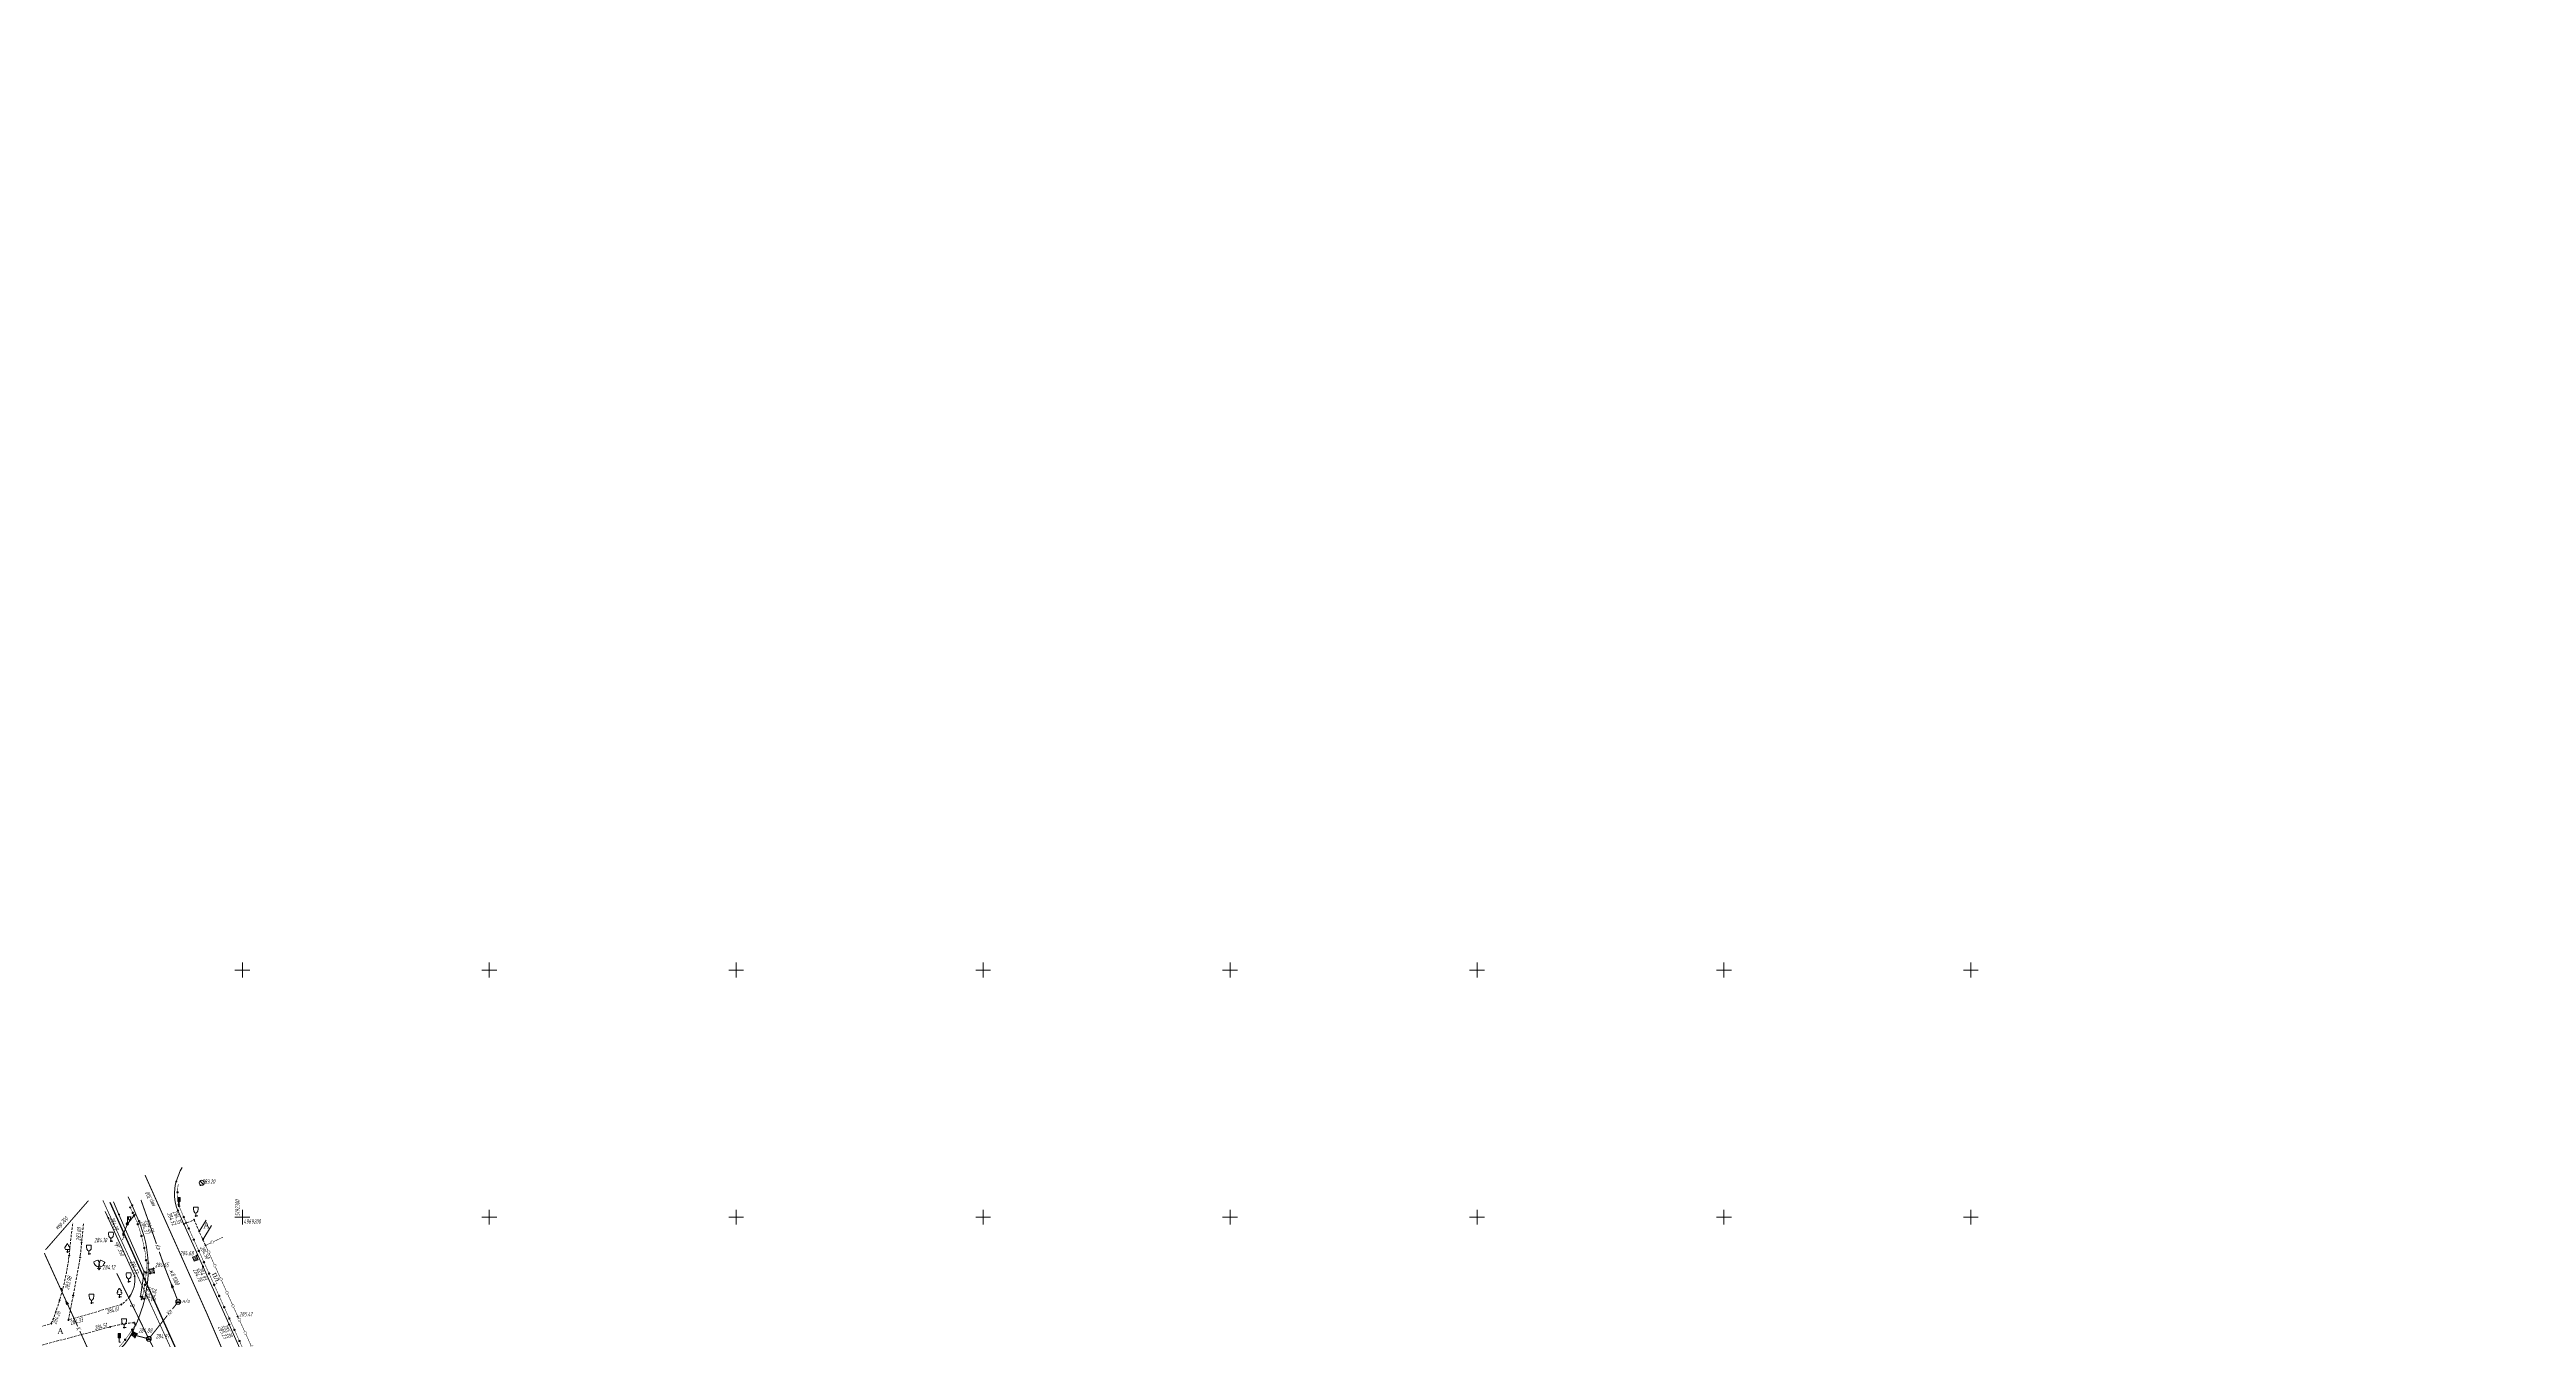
# Model space of a CAD drawing. Header units: metres. Extents: x -857 to 4713, y -766 to 4803.
# Drawn here: x 1702 to 2203, y 2408 to 2669 of the extents above; entities that cross this region are included whole.
import ezdxf

# ---------------------------------------------------------------- set-up
doc = ezdxf.new("R2010")
doc.units = ezdxf.units.M
doc.set_wipeout_variables(frame=1)
for name, pattern in [('COMMUN', [6, 5, -1]), ('DASHED', [0.75, 0.5, -0.25]), ('DASHEDX2', [1.5, 1, -0.5])]:
    doc.linetypes.add(name, pattern=pattern)
for name, color, linetype, lineweight, transparency in [('51361810', 7, 'Continuous', 18, 0.65), ('51361990', 7, 'Continuous', 18, 0.65), ('51472300', 7, 'Continuous', 18, 0.65), ('71133100', 7, 'Continuous', 18, 0.65), ('71133200', 7, 'Continuous', 18, 0.65), ('71133300', 7, 'Continuous', 18, 0.65), ('82211000', 7, 'Continuous', 18, 0.65), ('82212000', 7, 'Continuous', 18, 0.65), ('Commun', 7, 'Continuous', 18, 0.65), ('GEO_POINTS', 7, 'Continuous', 18, 0.65), ('Grid', 7, 'Continuous', 18, 0.65), ('Otm', 7, 'Continuous', 18, 0.65), ('Sit', 7, 'Continuous', 18, 0.65), ('Text', 7, 'Continuous', 18, 0.65), ('Text_com', 7, 'Continuous', 18, 0.65), ('Us_znak', 7, 'Continuous', 18, 0.65), ('Us_znak_fon', 7, 'Continuous', 18, 0.65), ('Рамка и сетка', 7, 'Continuous', 18, 0.65)]:
    doc.layers.add(name, color=color, linetype=linetype, lineweight=lineweight, transparency=transparency)
doc.styles.add('eskd', font='ESKD1.shx', dxfattribs={"width": 1.2, "oblique": 15})
doc.styles.get("Standard").update_dxf_attribs({"font": 'GOST_0.TTF', "oblique": 15})
doc.styles.add('style1', font='times.ttf', dxfattribs={"height": 1})
doc.linetypes.add('KABELww_500', pattern='A,0.0001,-0.4,[131,ltypeshp.shx,S=0.4,R=90,X=0.4,Y=-0.4],0.2,[131,ltypeshp.shx,S=0.2,R=90,X=0.4,Y=-0.2],3.6,[131,ltypeshp.shx,S=0.2,R=-90,X=-0.4,Y=0.2],0.2,[131,ltypeshp.shx,S=0.4,R=-90,X=-0.4,Y=0.4],-0.8,4,-0.4', length=9.6001)
doc.linetypes.add('ПОДЗ_ЛИНИИ_СВЯЗИ', pattern='A,4.8,-0.2,[133,ltypeshp.shx,S=0.2,R=0,X=-0.2,Y=0],-0.2,4.8,-2', length=12)

# ---------------------------------------------------------------- blocks, each defined once
blk = doc.blocks.new('71133200')
for p, q in [((-0.924145, 3.560442), (-1.024145, 3.360442)), ((-1.024145, 3.360442), (-0.977382, 2.864397)), ((-0.977382, 2.864397), (-0.861899, 1.88241)), ((-0.024145, 3.560442), (-0.924145, 3.560442)), ((-0.861899, 1.88241), (-0.374616, 1.28565)), ((-0.374616, 1.28565), (0, 1.039723)), ((-0.024145, 3.560442), (0.875855, 3.560442)), ((0, 1.039723), (0.401375, 1.321765)), ((0, 0), (0, 1.039723)), ((0.8, 0), (0, 0)), ((0.401375, 1.321765), (0.861899, 1.88241)), ((0.861899, 1.88241), (0.975974, 2.864397)), ((0.875855, 3.560442), (0.958164, 3.395824)), ((0.975974, 2.864397), (0.958164, 3.395824))]:
    blk.add_line(p, q)
at = {"style": 'eskd', "oblique": 14.999977781}
blk.add_attdef('Z', (1.873004, -0.239356), '', height=2, dxfattribs=at)
blk = doc.blocks.new('71133100')
for p, q in [((-0.4, 1), (0.4, 1)), ((0, 1), (0, 0)), ((0, 0), (0.8, 0))]:
    blk.add_line(p, q)
for centre, radius, start, end in [((-0.4, 1.5), 0.538, 107.1058, 275.2306), ((-0.3, 2.4), 0.52, 101.09, 227.21), ((0, 3), 0.39, 339.52, 198.62), ((0.3, 2.4), 0.5, 301.87, 85.62), ((0.5, 1.5), 0.52, 267.04, 76.7)]:
    blk.add_arc(centre, radius, start, end)
at = {"style": 'eskd', "oblique": 15}
blk.add_attdef('Z', (1.7, -0.2), '', height=2, dxfattribs=at)
blk = doc.blocks.new('71133300')
for p, q in [((0, 0.9), (0, 0)), ((0, 0), (0.8, 0))]:
    blk.add_line(p, q)
blk.add_lwpolyline([(0, 0.9), (-0.4, 0.9), (-0.8, 1), (-0.9, 1.2), (-1, 1.5), (-1, 1.7), (-0.5, 2.6), (0, 3.4), (0.5, 2.6), (1, 1.7), (1, 1.5), (1, 1.2), (0.8, 1), (0.4, 0.9)], close=True)
at = {"style": 'eskd', "oblique": 15}
blk.add_attdef('Z', (1.8, -0.7), '', height=2, dxfattribs=at)
blk = doc.blocks.new('51472300')
for p, q in [((0, 0.5), (0, 3)), ((0, 2.8), (1.5, 2.8)), ((0.5, 1.7), (0.5, 2.8)), ((1.2, 1.7), (1.2, 2.8))]:
    blk.add_line(p, q)
at = {"color": 7}
for radius in [0.5, 0.05]:
    blk.add_circle((0, 0), radius, dxfattribs=at)
blk.add_arc((0.9, 1.8), 0.331, 182.1567, 357.8433)
at = {"oblique": 15}
blk.add_attdef('Z', (1, -1.4), '', height=2, dxfattribs=at)
blk = doc.blocks.new('51361990a')
at = {"color": 7}
blk.add_wipeout([(1, 0.1), (1, 0.3), (0.9, 0.5), (0.8, 0.6), (0.6, 0.8), (0.5, 0.9), (0.3, 1), (0.1, 1), (-0.1, 1), (-0.3, 1), (-0.5, 0.9), (-0.6, 0.8), (-0.8, 0.6), (-0.9, 0.5), (-1, 0.3), (-1, 0.1), (-1, -0.1), (-1, -0.3), (-0.9, -0.5), (-0.8, -0.6), (-0.6, -0.8), (-0.5, -0.9), (-0.3, -1), (-0.1, -1), (0.1, -1), (0.3, -1), (0.5, -0.9), (0.6, -0.8), (0.8, -0.6), (0.9, -0.5), (1, -0.3), (1, -0.1)], dxfattribs=at)
blk.add_line((-0.7, 0.7), (0.7, -0.7))
blk.add_circle((0, 0), 1)
at = {"color": 7, "style": 'eskd', "oblique": 15}
for tag, p in [('Z', (1.7, 1.4)), ('Z1', (1.7, -1)), ('Z2', (1.7, -3.4))]:
    blk.add_attdef(tag, p, '', height=2, dxfattribs=at)
blk = doc.blocks.new('*U248')
at = {"layer": '82212000', "linetype": 'Continuous', "ltscale": 0.5}
blk.add_hatch(color=256, dxfattribs=at).paths.add_polyline_path([(5192293.89, 4969194.91, 1), (5192293.94, 4969194.93, 1)], flags=0)
at = {"layer": '82212000', "linetype": 'Continuous', "ltscale": 0.5, "const_width": 0.05}
for points in [[(5192293.58, 4969195.04), (5192294.03, 4969195.25)], [(5192293.79, 4969194.59), (5192293.58, 4969195.04)], [(5192293.81, 4969195.15), (5192293.74, 4969195.28)], [(5192294.03, 4969195.25), (5192294.25, 4969194.8)], [(5192294.25, 4969194.8), (5192293.79, 4969194.59)]]:
    blk.add_lwpolyline(points, dxfattribs=at)
at = {"layer": '82212000', "ltscale": 0.5, "const_width": 0.1}
blk.add_lwpolyline([(5192294.14, 4969195.03), (5192296.06, 4969195.93)], dxfattribs=at)
at = {"layer": '82212000', "linetype": 'Continuous', "ltscale": 0.5, "flags": 128}
blk.add_lwpolyline([(5192292.55, 4969194.28, 0.1, 0.1, 0), (5192293.69, 4969194.81, 0, 0, 0)], format="xyseb", dxfattribs=at)
blk = doc.blocks.new('*U254')
at = {"layer": '82211000', "linetype": 'Continuous', "ltscale": 0.5}
for points in [[(5192277.71, 4969201.08, 1), (5192277.92, 4969200.63, 1)], [(5192278.75, 4969198.81, 1), (5192278.91, 4969198.33, 1)], [(5192279.5, 4969196.42, 1), (5192279.64, 4969195.94, 1)], [(5192280.1, 4969194, 1), (5192280.2, 4969193.51, 1)], [(5192280.47, 4969191.53, 1), (5192280.51, 4969191.03, 1)], [(5192280.3, 4969186.54, 1), (5192280.24, 4969186.04, 1)], [(5192280.53, 4969189.03, 1), (5192280.51, 4969188.53, 1)], [(5192279.81, 4969184.09, 1), (5192279.67, 4969183.61, 1)]]:
    blk.add_hatch(color=256, dxfattribs=at).paths.add_polyline_path(points, flags=0)
at = {"layer": '82211000', "linetype": 'Continuous', "ltscale": 0.5, "flags": 128}
blk.add_lwpolyline([(5192277.29, 4969201.99, 0.1, 0.1, 0), (5192277.71, 4969201.08, 0, 0, 0)], format="xyseb", dxfattribs=at)
at = {"layer": '82211000', "linetype": 'Continuous', "ltscale": 0.5}
for points in [[(5192277.92, 4969200.63, 0.1, 0.1, 0), (5192278.69, 4969198.98, 0.1, 0.1, -0.00121), (5192278.75, 4969198.81, 0, 0, 0)], [(5192280.2, 4969193.51, 0.1, 0.1, -0.00351), (5192280.3, 4969192.98, 0.1, 0.1, -0.017337), (5192280.47, 4969191.53, 0, 0, 0)], [(5192280.51, 4969188.53, 0.1, 0.1, -0.022448), (5192280.31, 4969186.64, 0.1, 0.1, -0.00164), (5192280.3, 4969186.54, 0, 0, 0)]]:
    blk.add_lwpolyline(points, format="xyseb", dxfattribs=at)
at = {"layer": '82211000', "linetype": 'Continuous', "ltscale": 0.5, "const_width": 0.1}
for points in [[(5192278.91, 4969198.33, -0.013212), (5192279.5, 4969196.42, -0.013212)], [(5192279.63, 4969195.94, -0.013212), (5192280.1, 4969194, -0.013212)], [(5192280.51, 4969191.03, -0.023611), (5192280.53, 4969189.03, -0.023611)], [(5192280.24, 4969186.04, -0.033313), (5192279.81, 4969184.09, -0.033313)]]:
    blk.add_lwpolyline(points, format="xyb", dxfattribs=at)
at = {"layer": '82211000', "ltscale": 0.5, "const_width": 0.1}
blk.add_lwpolyline([(5192279.67, 4969183.61, -0.003812), (5192279.59, 4969183.4, -0.003812)], format="xyb", dxfattribs=at)
blk = doc.blocks.new('*U255')
at = {"layer": '82211000', "linetype": 'Continuous', "ltscale": 0.5}
for points in [[(5192276.41, 4969175.37, 1), (5192276.1, 4969174.98, 1)], [(5192277.83, 4969177.43, 1), (5192277.56, 4969177.01, 1)], [(5192270.99, 4969169.88, 1), (5192270.59, 4969169.58, 1)], [(5192272.91, 4969171.48, 1), (5192272.54, 4969171.14, 1)], [(5192274.65, 4969173.27, 1), (5192274.31, 4969172.9, 1)], [(5192262.1, 4969165.36, 1), (5192261.64, 4969165.16, 1)], [(5192264.38, 4969166.38, 1), (5192263.93, 4969166.17, 1)], [(5192266.67, 4969167.39, 1), (5192266.21, 4969167.19, 1)], [(5192268.92, 4969168.48, 1), (5192268.48, 4969168.23, 1)]]:
    blk.add_hatch(color=256, dxfattribs=at).paths.add_polyline_path(points, flags=0)
for points in [[(5192276.1, 4969174.98, 0.1, 0.1, -0.02004), (5192274.68, 4969173.31, 0.1, 0.1, -0.000521), (5192274.64, 4969173.27, 0, 0, 0)], [(5192268.48, 4969168.23, 0.1, 0.1, -0.003722), (5192268.17, 4969168.05, 0.1, 0.1, 0), (5192266.67, 4969167.39, 0, 0, 0)]]:
    blk.add_lwpolyline(points, format="xyseb", dxfattribs=at)
at = {"layer": '82211000', "linetype": 'Continuous', "ltscale": 0.5, "const_width": 0.1}
for points in [[(5192277.56, 4969177.01, -0.018281), (5192276.41, 4969175.37, -0.018281)], [(5192272.53, 4969171.14, -0.020827), (5192270.99, 4969169.88, -0.020827)], [(5192274.31, 4969172.9, -0.020827), (5192272.9, 4969171.48, -0.020827)], [(5192270.59, 4969169.58, -0.020827), (5192268.91, 4969168.48, -0.020827)]]:
    blk.add_lwpolyline(points, format="xyb", dxfattribs=at)
at = {"layer": '82211000', "linetype": 'Continuous', "ltscale": 0.5, "flags": 128}
blk.add_lwpolyline([(5192278.34, 4969178.29, 0.1, 0.1, -0.00914), (5192277.82, 4969177.43, 0, 0, 0)], format="xyseb", dxfattribs=at)
at = {"layer": '82211000', "ltscale": 0.5, "const_width": 0.1}
blk.add_lwpolyline([(5192261.64, 4969165.16), (5192261.09, 4969164.92)], dxfattribs=at)
at = {"layer": '82211000', "linetype": 'Continuous', "ltscale": 0.5, "const_width": 0.1}
for points in [[(5192263.93, 4969166.17), (5192262.1, 4969165.36)], [(5192266.21, 4969167.19), (5192264.38, 4969166.38)]]:
    blk.add_lwpolyline(points, dxfattribs=at)
blk = doc.blocks.new('*U264')
at = {"layer": '82212000', "linetype": 'Continuous', "ltscale": 0.5}
for points in [[(5192293.16, 4969192.94, 1), (5192293.18, 4969192.89, 1)], [(5192294.4, 4969190.21, 1), (5192294.42, 4969190.16, 1)], [(5192295.64, 4969187.47, 1), (5192295.66, 4969187.43, 1)], [(5192296.88, 4969184.74, 1), (5192296.9, 4969184.7, 1)], [(5192298.12, 4969182.01, 1), (5192298.14, 4969181.96, 1)], [(5192299.36, 4969179.28, 1), (5192299.38, 4969179.23, 1)], [(5192300.6, 4969176.55, 1), (5192300.62, 4969176.5, 1)], [(5192301.85, 4969173.82, 1), (5192301.87, 4969173.77, 1)], [(5192303.09, 4969171.09, 1), (5192303.11, 4969171.04, 1)], [(5192304.33, 4969168.36, 1), (5192304.35, 4969168.31, 1)], [(5192305.58, 4969165.63, 1), (5192305.6, 4969165.58, 1)], [(5192306.82, 4969162.9, 1), (5192306.84, 4969162.85, 1)], [(5192308.07, 4969160.17, 1), (5192308.1, 4969160.13, 1)], [(5192309.33, 4969157.45, 1), (5192309.35, 4969157.4, 1)], [(5192310.58, 4969154.72, 1), (5192310.6, 4969154.67, 1)], [(5192311.83, 4969151.99, 1), (5192311.85, 4969151.95, 1)], [(5192313.08, 4969149.27, 1), (5192313.1, 4969149.22, 1)], [(5192314.62, 4969146.76, 1), (5192314.65, 4969146.72, 1)]]:
    blk.add_hatch(color=256, dxfattribs=at).paths.add_polyline_path(points, flags=0)
at = {"layer": '82212000', "linetype": 'Continuous', "ltscale": 0.5, "flags": 128}
blk.add_lwpolyline([(5192292.55, 4969194.28, 0.1, 0.1, 0), (5192293.07, 4969193.14, 0, 0, 0)], format="xyseb", dxfattribs=at)
at = {"layer": '82212000', "linetype": 'Continuous', "ltscale": 0.5}
for points, const_width in [([(5192292.84, 4969193.04), (5192293.3, 4969193.25)], 0.05), ([(5192293.05, 4969192.59), (5192292.84, 4969193.04)], 0.05), ([(5192293.51, 4969192.79), (5192293.05, 4969192.59)], 0.05), ([(5192293.28, 4969192.69), (5192294.31, 4969190.41)], 0.1), ([(5192293.3, 4969193.25), (5192293.51, 4969192.79)], 0.05), ([(5192293.4, 4969193.02), (5192293.54, 4969193.08)], 0.05), ([(5192294.08, 4969190.31), (5192294.54, 4969190.51)], 0.05), ([(5192294.29, 4969189.85), (5192294.08, 4969190.31)], 0.05), ([(5192294.74, 4969190.06), (5192294.29, 4969189.85)], 0.05), ([(5192294.54, 4969190.51), (5192294.74, 4969190.06)], 0.05), ([(5192294.64, 4969190.29), (5192294.78, 4969190.35)], 0.05), ([(5192294.52, 4969189.96), (5192295.55, 4969187.68)], 0.1), ([(5192295.32, 4969187.58), (5192295.78, 4969187.78)], 0.05), ([(5192295.53, 4969187.12), (5192295.32, 4969187.58)], 0.05), ([(5192295.98, 4969187.33), (5192295.53, 4969187.12)], 0.05), ([(5192295.76, 4969187.22), (5192296.79, 4969184.95)], 0.1), ([(5192295.78, 4969187.78), (5192295.98, 4969187.33)], 0.05), ([(5192295.88, 4969187.55), (5192296.02, 4969187.62)], 0.05), ([(5192296.56, 4969184.84), (5192297.02, 4969185.05)], 0.05), ([(5192297.02, 4969185.05), (5192297.22, 4969184.59)], 0.05), ([(5192296.77, 4969184.39), (5192296.56, 4969184.84)], 0.05), ([(5192297.22, 4969184.59), (5192296.77, 4969184.39)], 0.05), ([(5192296.99, 4969184.49), (5192298.03, 4969182.21)], 0.1), ([(5192297.12, 4969184.82), (5192297.25, 4969184.88)], 0.05), ([(5192297.8, 4969182.11), (5192298.25, 4969182.32)], 0.05), ([(5192298, 4969181.66), (5192297.8, 4969182.11)], 0.05), ([(5192298.46, 4969181.86), (5192298, 4969181.66)], 0.05), ([(5192298.25, 4969182.32), (5192298.46, 4969181.86)], 0.05), ([(5192298.36, 4969182.09), (5192298.49, 4969182.15)], 0.05), ([(5192299.04, 4969179.38), (5192299.49, 4969179.59)], 0.05), ([(5192299.25, 4969178.92), (5192299.04, 4969179.38)], 0.05), ([(5192299.7, 4969179.13), (5192299.25, 4969178.92)], 0.05), ([(5192299.47, 4969179.03), (5192300.51, 4969176.75)], 0.1), ([(5192299.49, 4969179.59), (5192299.7, 4969179.13)], 0.05), ([(5192299.6, 4969179.36), (5192299.73, 4969179.42)], 0.05), ([(5192300.28, 4969176.65), (5192300.74, 4969176.86)], 0.05), ([(5192300.49, 4969176.19), (5192300.28, 4969176.65)], 0.05), ([(5192300.94, 4969176.4), (5192300.49, 4969176.19)], 0.05), ([(5192300.72, 4969176.3), (5192301.75, 4969174.02)], 0.1), ([(5192300.74, 4969176.86), (5192300.94, 4969176.4)], 0.05), ([(5192300.84, 4969176.63), (5192300.98, 4969176.69)], 0.05), ([(5192301.53, 4969173.92), (5192301.98, 4969174.13)], 0.05), ([(5192301.73, 4969173.46), (5192301.53, 4969173.92)], 0.05), ([(5192302.19, 4969173.67), (5192301.73, 4969173.46)], 0.05), ([(5192301.96, 4969173.57), (5192303, 4969171.29)], 0.1), ([(5192301.98, 4969174.13), (5192302.19, 4969173.67)], 0.05), ([(5192302.08, 4969173.9), (5192302.22, 4969173.96)], 0.05), ([(5192302.77, 4969171.19), (5192303.22, 4969171.4)], 0.05), ([(5192302.98, 4969170.73), (5192302.77, 4969171.19)], 0.05), ([(5192303.43, 4969170.94), (5192302.98, 4969170.73)], 0.05), ([(5192303.2, 4969170.84), (5192304.24, 4969168.56)], 0.1), ([(5192303.22, 4969171.4), (5192303.43, 4969170.94)], 0.05), ([(5192303.33, 4969171.17), (5192303.46, 4969171.23)], 0.05), ([(5192304.01, 4969168.46), (5192304.47, 4969168.67)], 0.05), ([(5192304.22, 4969168), (5192304.01, 4969168.46)], 0.05), ([(5192304.67, 4969168.21), (5192304.22, 4969168)], 0.05), ([(5192304.45, 4969168.11), (5192305.48, 4969165.83)], 0.1), ([(5192304.47, 4969168.67), (5192304.67, 4969168.21)], 0.05), ([(5192304.57, 4969168.44), (5192304.71, 4969168.5)], 0.05), ([(5192305.26, 4969165.73), (5192305.71, 4969165.94)], 0.05), ([(5192305.46, 4969165.27), (5192305.26, 4969165.73)], 0.05), ([(5192305.92, 4969165.48), (5192305.46, 4969165.27)], 0.05), ([(5192305.71, 4969165.94), (5192305.92, 4969165.48)], 0.05), ([(5192305.81, 4969165.71), (5192305.95, 4969165.77)], 0.05), ([(5192306.5, 4969163), (5192306.96, 4969163.21)], 0.05), ([(5192306.71, 4969162.54), (5192306.5, 4969163)], 0.05), ([(5192307.17, 4969162.75), (5192306.71, 4969162.54)], 0.05), ([(5192306.94, 4969162.65), (5192307.98, 4969160.38)], 0.1), ([(5192306.96, 4969163.21), (5192307.17, 4969162.75)], 0.05), ([(5192307.06, 4969162.98), (5192307.2, 4969163.04)], 0.05), ([(5192307.75, 4969160.27), (5192308.21, 4969160.48)], 0.05), ([(5192307.96, 4969159.82), (5192307.75, 4969160.27)], 0.05), ([(5192308.42, 4969160.03), (5192307.96, 4969159.82)], 0.05), ([(5192308.19, 4969159.92), (5192309.23, 4969157.65)], 0.1), ([(5192308.21, 4969160.48), (5192308.42, 4969160.03)], 0.05), ([(5192308.31, 4969160.25), (5192308.45, 4969160.32)], 0.05), ([(5192309, 4969157.55), (5192309.46, 4969157.75)], 0.05), ([(5192309.21, 4969157.09), (5192309, 4969157.55)], 0.05), ([(5192309.67, 4969157.3), (5192309.21, 4969157.09)], 0.05), ([(5192309.44, 4969157.2), (5192310.48, 4969154.92)], 0.1), ([(5192309.46, 4969157.75), (5192309.67, 4969157.3)], 0.05), ([(5192309.56, 4969157.53), (5192309.7, 4969157.59)], 0.05), ([(5192310.26, 4969154.82), (5192310.71, 4969155.03)], 0.05), ([(5192310.71, 4969155.03), (5192310.92, 4969154.57)], 0.05), ([(5192310.46, 4969154.36), (5192310.26, 4969154.82)], 0.05), ([(5192310.92, 4969154.57), (5192310.46, 4969154.36)], 0.05), ([(5192310.69, 4969154.47), (5192311.73, 4969152.2)], 0.1), ([(5192310.81, 4969154.8), (5192310.95, 4969154.86)], 0.05), ([(5192311.51, 4969152.09), (5192311.96, 4969152.3)], 0.05), ([(5192311.72, 4969151.64), (5192311.51, 4969152.09)], 0.05), ([(5192312.17, 4969151.85), (5192311.72, 4969151.64)], 0.05), ([(5192311.94, 4969151.74), (5192312.99, 4969149.47)], 0.1), ([(5192311.96, 4969152.3), (5192312.17, 4969151.85)], 0.05), ([(5192312.07, 4969152.07), (5192312.2, 4969152.14)], 0.05), ([(5192312.76, 4969149.37), (5192313.21, 4969149.57)], 0.05), ([(5192312.97, 4969148.91), (5192312.76, 4969149.37)], 0.05), ([(5192313.42, 4969149.12), (5192312.97, 4969148.91)], 0.05), ([(5192313.21, 4969149.57), (5192313.42, 4969149.12)], 0.05), ([(5192313.32, 4969149.35), (5192313.45, 4969149.41)], 0.05), ([(5192314.28, 4969146.71), (5192314.6, 4969147.09)], 0.05), ([(5192314.66, 4969146.39), (5192314.28, 4969146.71)], 0.05), ([(5192314.6, 4969147.09), (5192314.99, 4969146.77)], 0.05), ([(5192314.99, 4969146.77), (5192314.66, 4969146.39)], 0.05), ([(5192314.8, 4969146.93), (5192314.89, 4969147.05)], 0.05)]:
    blk.add_lwpolyline(points, dxfattribs=dict(at, const_width=const_width))
for points in [[(5192298.23, 4969181.76, 0.1, 0.1, 0), (5192299.08, 4969179.9, 0.1, 0.1, 0), (5192299.27, 4969179.48, 0, 0, 0)], [(5192305.69, 4969165.38, 0.1, 0.1, 0), (5192306.26, 4969164.13, 0.1, 0.1, 0), (5192306.73, 4969163.1, 0, 0, 0)], [(5192313.19, 4969149.02, 0.1, 0.1, 0), (5192313.99, 4969147.28, 0.1, 0.1, 0), (5192314.44, 4969146.9, 0, 0, 0)]]:
    blk.add_lwpolyline(points, format="xyseb", dxfattribs=at)
at = {"layer": '82212000', "ltscale": 0.5, "const_width": 0.1}
blk.add_lwpolyline([(5192314.83, 4969146.58), (5192316.51, 4969145.16)], dxfattribs=at)
blk = doc.blocks.new('*U265')
at = {"layer": '82211000', "linetype": 'Continuous', "ltscale": 0.5}
for points in [[(5192286.87, 4969204.78, 1), (5192286.88, 4969205.28, 1)], [(5192287.16, 4969202.3, 1), (5192287.06, 4969202.79, 1)], [(5192288.23, 4969199.77, 1), (5192288.04, 4969200.23, 1)]]:
    blk.add_hatch(color=256, dxfattribs=at).paths.add_polyline_path(points, flags=0)
at = {"layer": '82211000', "ltscale": 0.5, "const_width": 0.1}
blk.add_lwpolyline([(5192286.88, 4969205.28, -0.031378), (5192287.03, 4969206.7, -0.031378)], format="xyb", dxfattribs=at)
at = {"layer": '82211000', "linetype": 'Continuous', "ltscale": 0.5, "const_width": 0.1}
blk.add_lwpolyline([(5192287.06, 4969202.79, -0.043884), (5192286.87, 4969204.78, -0.043884)], format="xyb", dxfattribs=at)
at = {"layer": '82211000', "linetype": 'Continuous', "ltscale": 0.5}
blk.add_lwpolyline([(5192288.04, 4969200.23, 0.1, 0.1, 0), (5192287.17, 4969202.25, 0.1, 0.1, -0.001096), (5192287.16, 4969202.3, 0, 0, 0)], format="xyseb", dxfattribs=at)
at = {"layer": '82211000', "linetype": 'Continuous', "ltscale": 0.5, "flags": 128}
blk.add_lwpolyline([(5192288.63, 4969198.86, 0.1, 0.1, 0), (5192288.23, 4969199.77, 0, 0, 0)], format="xyseb", dxfattribs=at)
blk = doc.blocks.new('*U267')
at = {"layer": '82211000', "linetype": 'Continuous', "ltscale": 0.5}
for points in [[(5192289.04, 4969197.94, 1), (5192289.24, 4969197.49, 1)], [(5192290.07, 4969195.66, 1), (5192290.27, 4969195.21, 1)], [(5192291.09, 4969193.39, 1), (5192291.3, 4969192.93, 1)], [(5192292.12, 4969191.11, 1), (5192292.33, 4969190.65, 1)], [(5192293.15, 4969188.83, 1), (5192293.36, 4969188.37, 1)], [(5192294.18, 4969186.55, 1), (5192294.38, 4969186.09, 1)], [(5192295.2, 4969184.27, 1), (5192295.41, 4969183.81, 1)], [(5192296.23, 4969181.99, 1), (5192296.44, 4969181.53, 1)], [(5192297.26, 4969179.71, 1), (5192297.47, 4969179.26, 1)], [(5192298.29, 4969177.43, 1), (5192298.49, 4969176.98, 1)], [(5192299.32, 4969175.15, 1), (5192299.52, 4969174.7, 1)], [(5192300.34, 4969172.87, 1), (5192300.55, 4969172.42, 1)], [(5192301.36, 4969170.59, 1), (5192301.56, 4969170.13, 1)], [(5192302.37, 4969168.3, 1), (5192302.57, 4969167.85, 1)], [(5192303.37, 4969166.01, 1), (5192303.58, 4969165.56, 1)], [(5192304.38, 4969163.73, 1), (5192304.58, 4969163.27, 1)], [(5192305.39, 4969161.44, 1), (5192305.59, 4969160.98, 1)], [(5192306.42, 4969159.16, 1), (5192306.63, 4969158.71, 1)], [(5192307.46, 4969156.89, 1), (5192307.66, 4969156.43, 1)], [(5192308.5, 4969154.61, 1), (5192308.7, 4969154.16, 1)], [(5192309.53, 4969152.34, 1), (5192309.74, 4969151.88, 1)], [(5192310.57, 4969150.06, 1), (5192310.78, 4969149.61, 1)], [(5192311.61, 4969147.79, 1), (5192311.82, 4969147.34, 1)], [(5192312.65, 4969145.52, 1), (5192312.86, 4969145.06, 1)], [(5192313.69, 4969143.24, 1), (5192313.9, 4969142.79, 1)]]:
    blk.add_hatch(color=256, dxfattribs=at).paths.add_polyline_path(points, flags=0)
at = {"layer": '82211000', "linetype": 'Continuous', "ltscale": 0.5, "flags": 128}
blk.add_lwpolyline([(5192288.63, 4969198.86, 0.1, 0.1, 0), (5192289.04, 4969197.94, 0, 0, 0)], format="xyseb", dxfattribs=at)
at = {"layer": '82211000', "linetype": 'Continuous', "ltscale": 0.5, "const_width": 0.1}
for points in [[(5192289.24, 4969197.49), (5192290.07, 4969195.66)], [(5192290.27, 4969195.21), (5192291.09, 4969193.39)], [(5192291.3, 4969192.93), (5192292.12, 4969191.11)], [(5192292.33, 4969190.65), (5192293.15, 4969188.83)], [(5192293.36, 4969188.37), (5192294.18, 4969186.55)], [(5192294.38, 4969186.09), (5192295.2, 4969184.27)], [(5192295.41, 4969183.81), (5192296.23, 4969181.99)], [(5192296.44, 4969181.53), (5192297.26, 4969179.71)], [(5192297.47, 4969179.26), (5192298.29, 4969177.43)], [(5192298.49, 4969176.98), (5192299.32, 4969175.15)], [(5192299.52, 4969174.7), (5192300.34, 4969172.87)], [(5192301.56, 4969170.13), (5192302.37, 4969168.3)], [(5192302.57, 4969167.85), (5192303.37, 4969166.01)], [(5192303.58, 4969165.56), (5192304.38, 4969163.73)], [(5192304.58, 4969163.27), (5192305.39, 4969161.44)], [(5192306.63, 4969158.71), (5192307.46, 4969156.89)], [(5192307.66, 4969156.43), (5192308.5, 4969154.61)], [(5192308.7, 4969154.16), (5192309.53, 4969152.34)], [(5192309.74, 4969151.88), (5192310.57, 4969150.06)], [(5192310.78, 4969149.61), (5192311.61, 4969147.79)], [(5192311.82, 4969147.34), (5192312.65, 4969145.52)], [(5192312.86, 4969145.06), (5192313.69, 4969143.24)]]:
    blk.add_lwpolyline(points, dxfattribs=at)
at = {"layer": '82211000', "linetype": 'Continuous', "ltscale": 0.5}
for points in [[(5192300.55, 4969172.42, 0.1, 0.1, 0), (5192300.96, 4969171.51, 0.1, 0.1, 0), (5192301.36, 4969170.59, 0, 0, 0)], [(5192305.59, 4969160.98, 0.1, 0.1, 0), (5192305.65, 4969160.84, 0.1, 0.1, 0), (5192306.42, 4969159.16, 0, 0, 0)]]:
    blk.add_lwpolyline(points, format="xyseb", dxfattribs=at)
at = {"layer": '82211000', "ltscale": 0.5, "const_width": 0.1}
blk.add_lwpolyline([(5192313.9, 4969142.79), (5192314.09, 4969142.37)], dxfattribs=at)
blk = doc.blocks.new('GRID')
at = {"layer": 'Grid', "color": 104}
blk.add_line((-1.5, 0), (1.5, 0), dxfattribs=at)
for points in [[(0, 0), (0, 1.5)], [(0, 0), (0, -1.5)]]:
    blk.add_lwpolyline(points, dxfattribs=at)
blk = doc.blocks.new('NAPR')
at = {"layer": 'Us_znak', "color": 0, "linetype": 'Continuous', "lineweight": -2}
for p in [(-0.19, 2.04), (0.19, 2.04)]:
    blk.add_line(p, (0, 2.5), dxfattribs=at)
blk.add_lwpolyline([(0, 0), (0, 2.5)], dxfattribs=at)
blk = doc.blocks.new('ZNAK')
at = {"layer": 'Us_znak_fon', "true_color": 0xffffff}
blk.add_hatch(color=7, dxfattribs=at).paths.add_polyline_path([(0.3, 1.8), (-0.3, 1.8), (-0.3, 0.85), (-0.05, 0.85), (-0.05, -0.05), (0.25, -0.05), (0.25, 0.05), (0.05, 0.05), (0.05, 0.85), (0.3, 0.85)])
at = {"layer": 'Us_znak', "color": 0, "linetype": 'Continuous', "lineweight": -2, "ltscale": 10}
blk.add_lwpolyline([(-0.25, 1.75), (0.25, 1.75), (0.25, 0.9), (-0.25, 0.9)], close=True, dxfattribs=at)
at = {"layer": 'Us_znak', "linetype": 'DASHEDX2', "ltscale": 10}
blk.add_lwpolyline([(0, 0.9), (0, 0), (0.25, 0)], dxfattribs=at)
blk = doc.blocks.new('A$C52264BE2')
at = {"layer": 'Sit'}
h = blk.add_hatch(color=32, dxfattribs=at)
h.dxf.hatch_style = 1
h.paths.add_polyline_path([(0, 0.37), (0.71, 0.44), (0.15, 0)])
at = {"layer": 'Sit', "color": 32, "elevation": 285.31}
blk.add_lwpolyline([(0, 0.37), (0.71, 0.44), (0.15, 0), (0, 0.37)], dxfattribs=at)
blk = doc.blocks.new('51361810a')
at = {"color": 7}
blk.add_wipeout([(-0.1, 1), (-0.3, 1), (-0.5, 0.9), (-0.6, 0.8), (-0.8, 0.6), (-0.9, 0.5), (-1, 0.3), (-1, 0.1), (-1, -0.1), (-1, -0.3), (-0.9, -0.5), (-0.8, -0.6), (-0.6, -0.8), (-0.5, -0.9), (-0.3, -1), (-0.1, -1), (0.1, -1), (0.3, -1), (0.5, -0.9), (0.6, -0.8), (0.8, -0.6), (0.9, -0.5), (1, -0.3), (1, -0.1), (1, 0.1), (1, 0.3), (0.9, 0.5), (0.8, 0.6), (0.6, 0.8), (0.5, 0.9), (0.3, 1), (0.1, 1)], dxfattribs=at)
for p, q in [((0.9, 0.3), (-0.9, 0.3)), ((-0.9, -0.3), (0.9, -0.3))]:
    blk.add_line(p, q)
blk.add_circle((0, 0), 1)
at = {"style": 'eskd', "oblique": 15}
for tag, p in [('Z', (1.7, 1.4)), ('Z1', (1.7, -1)), ('Z2', (1.7, -3.4))]:
    blk.add_attdef(tag, p, '', height=2, dxfattribs=at)

msp = doc.modelspace()

# ---------------------------------------------------------------- linework, layer by layer
at = {"color": 192, "linetype": 'ПОДЗ_ЛИНИИ_СВЯЗИ', "lineweight": 60, "ltscale": 0.4, "const_width": 0.15, "elevation": 285.573, "flags": 128}
msp.add_lwpolyline([(1712.522, 2436.056), (1730.965, 2395.963)], dxfattribs=at)
at = {"layer": 'Commun', "color": 32, "linetype": 'COMMUN', "ltscale": 0.7, "const_width": 0.2, "flags": 128}
for points, elevation in [([(1738.022, 2402.823), (1733.726, 2412.834), (1721.071, 2441.157)], 285.308), ([(1700.919, 2426.024), (1709.617, 2435.989)], 283.662), ([(1700.676, 2425.357), (1707.431, 2410.525)], 283.662), ([(1707.867, 2409.569), (1714.609, 2394.764)], 283.662)]:
    msp.add_lwpolyline(points, dxfattribs=dict(at, elevation=elevation))
at = {"layer": 'Commun', "color": 1, "linetype": 'KABELww_500', "lineweight": 30, "flags": 128}
msp.add_lwpolyline([(1754.518, 2345.67), (1713.983, 2435.607)], dxfattribs=at)
at = {"layer": 'Commun', "color": 106, "linetype": 'COMMUN', "ltscale": 0.7, "const_width": 0.2, "elevation": 285.381, "flags": 128}
msp.add_lwpolyline([(1724.885, 2402.052), (1721.837, 2408.016)], dxfattribs=at)
at = {"layer": 'GEO_POINTS', "lineweight": 60}
for centre in [(1727.388, 2439.833, 284.176), (1732.282, 2439.122, 283.196), (1713.658, 2432.455, 284.293), (1715.778, 2433.176, 284.334), (1718.062, 2434.625, 284.278), (1718.443, 2434.983, 284.412), (1718.508, 2435.049, 284.274), (1727.746, 2433.949, 284.351), (1727.771, 2433.997, 284.521), (1727.951, 2434.89, 284.475), (1731.362, 2432.863, 284.376), (1708.224, 2427.466, 283.799), (1714.173, 2427.805, 284.103), (1717.496, 2431.282, 284.293), (1719.808, 2431.793, 284.505), (1719.891, 2431.816, 284.366), (1728.94, 2431.238, 284.471), (1729.405, 2431.495, 284.688), (1731.008, 2432.101, 284.677), (1732.046, 2429.709, 284.809), (1732.798, 2428.056, 284.863), (1705.353, 2425.618, 283.848), (1705.708, 2424.861, 283.883), (1707.939, 2424.509, 283.938), (1709.703, 2425.216, 283.928), (1721.701, 2423.318, 284.604), (1731.522, 2424.839, 284.681), (1732.785, 2422.586, 284.784), (1732.833, 2422.65, 284.928), (1733.332, 2426.922, 284.9), (1704.124, 2418.093, 283.983), (1711.764, 2422.115, 284.119), (1717.75, 2419.581, 284.544), (1718.988, 2420.662, 284.726), (1720.918, 2421.578, 284.764), (1722.092, 2421.234, 284.677), (1722.799, 2422.252, 284.652), (1722.912, 2421.383, 284.687), (1703.772, 2415.817, 284.023), (1706.528, 2416.778, 284.015), (1710.229, 2415.263, 284.178), (1715.883, 2416.484, 284.442), (1716.26, 2414.95, 284.61), (1717.934, 2416.529, 284.728), (1720.164, 2416.566, 284.866), (1720.371, 2416.036, 284.861), (1720.879, 2416.058, 284.961), (1720.928, 2416.074, 284.818), (1739.854, 2412.536, 285.407), (1702.094, 2411.09, 284.258), (1705.574, 2411.826, 284.326), (1713.991, 2410.4, 284.513), (1716.831, 2410.302, 284.891), (1718.569, 2409.419, 284.86), (1718.89, 2411.277, 284.883), (1719.004, 2408.342, 284.869), (1719.115, 2410.93, 285.068), (1719.196, 2410.87, 284.869), (1719.436, 2409.011, 284.876), (1721.837, 2408.008, 284.965), (1738.1, 2410.929, 285.378), (1738.105, 2410.886, 285.23)]:
    msp.add_circle(centre, 0.06, dxfattribs=at)
at = {"layer": 'Sit', "flags": 128}
for points, elevation in [([(1764.116, 2354.324), (1756.408, 2370.77), (1750.684, 2383.085), (1744.619, 2396.327), (1738.1, 2410.929), (1728.94, 2431.238), (1727.746, 2433.949, -0.1787131), (1727.388, 2439.833, -0.0485998), (1728.561, 2442.687, -0.5036398)], 287.207), ([(1718.443, 2434.983), (1719.808, 2431.793, -0.0926114), (1721.701, 2423.318, -0.1173503), (1719.196, 2410.87, -0.1183753), (1715.76, 2405.677, -0.0862544), (1708.649, 2400.137, 2.5577678)], 284.412), ([(1718.988, 2420.662, -0.1852012), (1717.953, 2416.556, -0.1852012)], 284.293)]:
    msp.add_lwpolyline(points, format="xyb", dxfattribs=dict(at, elevation=elevation))
for points, elevation in [([(1713.008, 2433.795), (1718.988, 2420.662)], 284.293), ([(1720.879, 2416.058), (1720.164, 2416.566), (1720.918, 2421.578), (1715.778, 2433.176), (1714.675, 2435.719)], 284.961), ([(1718.443, 2434.983), (1717.685, 2436.774)], 284.412), ([(1732.046, 2429.709), (1733.449, 2432.007)], 284.809), ([(1732.798, 2428.056), (1734.508, 2430.968)], 284.863), ([(1730.784, 2424.316), (1731.602, 2424.635)], 284.705), ([(1730.883, 2424.063), (1731.701, 2424.382)], 284.705), ([(1730.961, 2423.865), (1731.778, 2424.184)], 284.705), ([(1721.968, 2421.917), (1722.831, 2422.075)], 284.677), ([(1722.014, 2421.664), (1722.877, 2421.821)], 284.677), ([(1722.055, 2421.44), (1722.918, 2421.598)], 284.677), ([(1718.347, 2409.008), (1719.122, 2408.524)], 284.412), ([(1718.433, 2409.17), (1719.22, 2408.676)], 284.869), ([(1718.544, 2409.378), (1719.348, 2408.873)], 284.869), ([(1718.89, 2411.277), (1719.196, 2410.87)], 284.883)]:
    msp.add_lwpolyline(points, dxfattribs=dict(at, elevation=elevation))
at = {"layer": 'Sit', "linetype": 'COMMUN', "ltscale": 0.7, "const_width": 0.2, "elevation": 284.965, "flags": 128}
for points in [[(1723.383, 2427.238), (1720.244, 2436.131)], [(1727.607, 2415.98), (1725.073, 2422.45), (1723.947, 2425.64)], [(1722.149, 2408.402), (1725.582, 2412.73)], [(1726.631, 2414.054), (1727.477, 2415.121)], [(1721.352, 2408.132), (1719.22, 2408.676)]]:
    msp.add_lwpolyline(points, dxfattribs=at)
at = {"layer": 'Sit', "linetype": 'DASHED', "flags": 128}
for points, elevation in [([(1702.094, 2411.09, 0.0651639), (1705.708, 2424.861, -0.01143), (1706.461, 2431.541, -0.4556139)], 283.845), ([(1717.953, 2416.556, -0.0996771), (1716.26, 2414.95), (1705.574, 2411.826)], 284.293), ([(1718.89, 2411.277, 0.0632843), (1713.991, 2410.4), (1697.648, 2406.073)], 284.883)]:
    msp.add_lwpolyline(points, format="xyb", dxfattribs=dict(at, elevation=elevation))
for points, elevation in [([(1708.593, 2431.285), (1707.939, 2424.509)], 283.799), ([(1733.332, 2426.922), (1732.798, 2428.056), (1732.046, 2429.709), (1731.008, 2432.101), (1728.94, 2431.238)], 284.9), ([(1705.574, 2411.826), (1705.574, 2411.826), (1706.528, 2416.778), (1707.939, 2424.509)], 284.293), ([(1691.408, 2420.399), (1696.22, 2409.387), (1702.094, 2411.09)], 283.845)]:
    msp.add_lwpolyline(points, dxfattribs=dict(at, elevation=elevation))
at = {"layer": 'Sit', "flags": 128}
for points, elevation in [([(1731.023, 2423.705), (1731.84, 2424.025), (1731.522, 2424.839), (1730.705, 2424.52)], 284.705), ([(1722.092, 2421.234), (1722.956, 2421.391), (1722.799, 2422.252), (1721.935, 2422.094)], 284.677), ([(1719.004, 2408.342), (1719.436, 2409.011), (1718.605, 2409.492), (1718.251, 2408.827)], 284.869)]:
    msp.add_lwpolyline(points, close=True, dxfattribs=dict(at, elevation=elevation))

# ---------------------------------------------------------------- block references
at = {"layer": '51472300', "color": 7, "xscale": 0.5, "yscale": 0.5, "zscale": 0.5}
msp.add_blockref('51472300', (1717.496, 2431.282, 284.293), dxfattribs=at)
at = {"layer": '71133100', "color": 7, "xscale": 0.5, "yscale": 0.5, "zscale": 0.5}
msp.add_blockref('71133100', (1715.883, 2416.484, 284.442), dxfattribs=at)
at = {"layer": '71133200', "color": 7, "xscale": 0.5, "yscale": 0.5, "zscale": 0.5}
for p in [(1731.366, 2432.896, 284.376), (1714.173, 2427.805, 284.103), (1709.703, 2425.216, 283.928), (1717.75, 2419.581, 284.544), (1710.229, 2415.263, 284.178), (1716.831, 2410.302, 284.891)]:
    msp.add_blockref('71133200', p, dxfattribs=at)
at = {"layer": '71133200', "color": 7, "yscale": 0.5, "zscale": 0.5}
for xscale, rotation in [(0.5, 20.87961880030376), (-0.4999999999999999, 336.1406891415456)]:
    msp.add_blockref('71133200', (1711.764, 2422.115, 284.119), dxfattribs=dict(at, xscale=xscale, rotation=rotation))
at = {"layer": '71133300', "color": 7, "xscale": 0.5, "yscale": 0.5, "zscale": 0.5}
msp.add_blockref('71133300', (1705.353, 2425.618, 283.848), dxfattribs=at)
at = {"layer": '82211000', "color": 7}
for name in ['*U265', '*U254', '*U267', '*U255']:
    msp.add_blockref(name, (-5190559.223, -4966767.36), dxfattribs=at)
at = {"layer": '82212000', "color": 7}
for name in ['*U248', '*U264']:
    msp.add_blockref(name, (-5190559.223, -4966767.36), dxfattribs=at)
at = {"layer": 'Grid', "color": 7, "linetype": 'Continuous'}
for p in [(1740.777, 2482.64), (1790.777, 2482.64), (1790.777, 2482.64), (1840.777, 2482.64), (1890.777, 2482.64), (1940.777, 2482.64), (1990.777, 2482.64), (2040.777, 2482.64), (2090.777, 2482.64), (1740.777, 2432.64), (1790.777, 2432.64), (1790.777, 2432.64), (1840.777, 2432.64), (1890.777, 2432.64), (1940.777, 2432.64), (1990.777, 2432.64), (2040.777, 2432.64), (2090.777, 2432.64)]:
    msp.add_blockref('GRID', p, dxfattribs=at)
at = {"layer": 'Sit', "color": 7, "linetype": 'Continuous', "xscale": -1, "rotation": 320.6520785170736}
msp.add_blockref('NAPR', (1717.496, 2431.282, 284.293), dxfattribs=at)
at = {"layer": 'Sit', "color": 7, "linetype": 'Continuous'}
for p in [(1727.951, 2434.89, 284.475), (1715.849, 2407.323, 285.028)]:
    msp.add_blockref('ZNAK', p, dxfattribs=at)
at = {"layer": 'Sit', "color": 7, "linetype": 'Continuous', "rotation": 159.1135311387707}
msp.add_blockref('NAPR', (1717.496, 2431.282, 284.293), dxfattribs=at)
at = {"layer": 'Sit', "color": 7, "rotation": 95.59970702842959}
msp.add_blockref('A$C52264BE2', (1705.572, 2414.977, -1.647), dxfattribs=at)

# ---------------------------------------------------------------- texts
at = {"layer": 'Otm', "oblique": 13, "width": 0.8}
for s, p in [('283.20', (1732.582, 2439.382, 283.196)), ('284.10', (1710.773, 2427.555, 284.103)), ('284.12', (1712.428, 2422.044, 284.119)), ('284.65', (1723.099, 2422.512, 284.652)), ('284.68', (1728.13, 2424.904, 284.681)), ('285.41', (1740.155, 2412.559, 285.407)), ('284.88', (1719.736, 2409.271, 284.876)), ('284.97', (1723.243, 2408.101, 284.965))]:
    msp.add_text(s, height=0.9, dxfattribs=at).set_placement(p)
for s, rotation, p in [('284.29', 292.93933, (1713.887, 2432.386, 284.293)), ('284.52', 293.75595, (1725.505, 2433.375, 284.521)), ('284.35', 293.75595, (1726.638, 2433.693, 284.351)), ('283.80', 85.04716, (1707.991, 2427.787, 283.799)), ('284.37', 293.88676, (1720.076, 2431.622, 284.412)), ('284.50', 292.63358, (1721.09, 2431.948, 284.505)), ('284.73', 292.87749, (1717.953, 2423.608, 284.726)), ('284.90', 297.38171, (1732.143, 2426.496, 284.9)), ('283.98', 76.90594, (1705.643, 2417.884, 283.983)), ('284.96', 81.91448, (1722.015, 2415.641, 284.961)), ('284.82', 84.55635, (1723.151, 2415.336, 284.818)), ('284.78', 294.02314, (1730.777, 2421.994, 284.784)), ('284.93', 294.02314, (1731.782, 2422.267, 284.928)), ('284.26', 70.2333, (1703.081, 2410.857, 284.258)), ('284.61', 16.2322, (1713.395, 2413.001, 284.61)), ('284.33', 16.29883, (1706.006, 2410.751, 284.326)), ('284.51', 14.4061, (1710.965, 2409.758, 284.513)), ('285.23', 295.806, (1735.821, 2410.358, 285.23)), ('285.38', 294.26981, (1736.883, 2410.685, 285.378))]:
    msp.add_text(s, height=0.9, rotation=rotation, dxfattribs=at).set_placement(p)
at = {"layer": 'Text', "style": 'style1'}
for p in [(1716.319, 2427.99), (1732.864, 2430.389), (1703.295, 2408.968)]:
    msp.add_text('А', height=1.2, dxfattribs=at).set_placement(p)
msp.add_text('пл.', height=1.2, rotation=295.07758, dxfattribs=at).set_placement((1734.615, 2421.16, 285.022))
at = {"layer": 'Text_com', "oblique": 13, "width": 0.8}
for s, rotation, p in [('кер.200', 43.61873, (1703.336, 2430.059, 1138.624)), ('кер.300', 113.85633, (1723.176, 2434.968, 568.007)), ('чуг.350', 293.14547, (1714.955, 2427.479, 853.315)), ('Кл', 294.56726, (1723.073, 2426.934, 282.899)), ('ж.б.1000', 293.69678, (1725.952, 2421.787, 1139.197)), ('В', 290.43818, (1717.978, 2414.892, 282.899)), ('К', 297.716, (1707.03, 2410.187))]:
    msp.add_text(s, height=0.9, rotation=rotation, dxfattribs=at).set_placement(p)
msp.add_text('н/о', height=0.9, dxfattribs=at).set_placement((1728.586, 2415.232, 285.381))
at = {"layer": 'Рамка и сетка', "oblique": 13, "width": 0.8}
msp.add_text('5192300', height=0.9, rotation=90, dxfattribs=at).set_placement((1740.233, 2432.834))
msp.add_text('4969200', height=0.9, dxfattribs=at).set_placement((1740.996, 2431.302))

# ---------------------------------------------------------------- next in the draw order: block references
at = {"layer": '51361810', "color": 7, "xscale": 0.5, "yscale": 0.5, "zscale": 0.5}
for p in [(1727.79, 2415.515, 284.965), (1721.837, 2408.008, 284.965)]:
    msp.add_blockref('51361810a', p, dxfattribs=at)
at = {"layer": '51361990', "color": 7, "xscale": 0.5, "yscale": 0.5, "zscale": 0.5}
msp.add_blockref('51361990a', (1732.555, 2439.588), dxfattribs=at)

# ---------------------------------------------------------------- next in the draw order: hatches: boundary and pattern name
at = {"layer": 'Рамка и сетка'}
h = msp.add_hatch(color=256, dxfattribs=at)
h.dxf.hatch_style = 1
h.paths.add_polyline_path([(1726.474, 2418.35), (1726.377, 2419.124), (1726.849, 2418.499)])

# ---------------------------------------------------------------- next in the draw order: linework, layer by layer
msp.add_circle((1927.819, 2018.595), 2784.802)
at = {"layer": 'Commun', "color": 106, "linetype": 'COMMUN', "ltscale": 0.7, "const_width": 0.2, "elevation": 284.965, "flags": 128}
msp.add_lwpolyline([(1721.837, 2408.008), (1715.352, 2421.261)], dxfattribs=at)
at = {"layer": 'Рамка и сетка'}
msp.add_lwpolyline([(1726.474, 2418.35), (1726.377, 2419.124), (1726.849, 2418.499), (1726.474, 2418.35)], dxfattribs=at)

# ---------------------------------------------------------------- next in the draw order: texts
at = {"layer": 'Text_com', "oblique": 13, "width": 0.8}
msp.add_text('Кл', height=0.9, rotation=52.45725, dxfattribs=at).set_placement((1725.978, 2412.612, 282.899))

doc.saveas('drawing.dxf')
